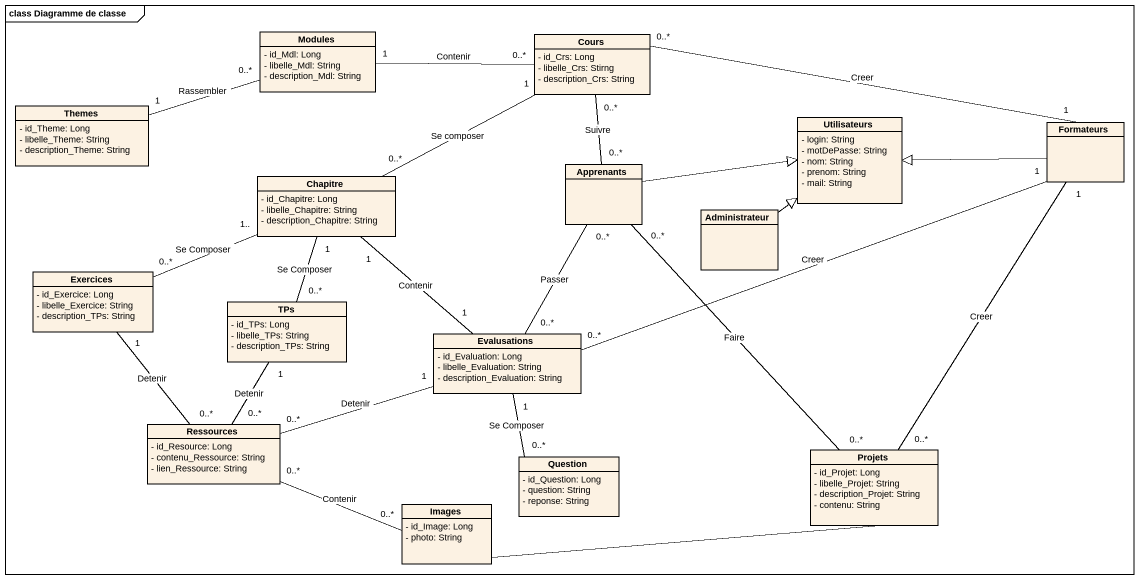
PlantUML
@startuml
mainframe class Diagramme de classe
hide circle
hide empty members
skinparam classAttributeIconSize 0
class Modules {
  - id_Mdl: Long
  - libelle_Mdl: String
  - description_Mdl: String
}
class Cours {
  - id_Crs: Long
  - libelle_Crs: Stirng
  - description_Crs: String
}
class Themes {
  - id_Theme: Long
  - libelle_Theme: String
  - description_Theme: String
}
class Utilisateurs {
  - login: String
  - motDePasse: String
  - nom: String
  - prenom: String
  - mail: String
}
class Formateurs
class Apprenants
class Chapitre {
  - id_Chapitre: Long
  - libelle_Chapitre: String
  - description_Chapitre: String
}
class Administrateur
class Exercices {
  - id_Exercice: Long
  - libelle_Exercice: String
  - description_TPs: String
}
class TPs {
  - id_TPs: Long
  - libelle_TPs: String
  - description_TPs: String
}
class Evalusations {
  - id_Evaluation: Long
  - libelle_Evaluation: String
  - description_Evaluation: String
}
class Ressources {
  - id_Resource: Long
  - contenu_Ressource: String
  - lien_Ressource: String
}
class Question {
  - id_Question: Long
  - question: String
  - reponse: String
}
class Projets {
  - id_Projet: Long
  - libelle_Projet: String
  - description_Projet: String
  - contenu: String
}
class Images {
  - id_Image: Long
  - photo: String
}
Modules "1" -right- "0..*" Cours : Contenir
Modules "0..*" -left- "1" Themes : Rassembler
Cours "1" -left- "0..*" Chapitre : Se composer
Formateurs "1" -left- "0..*" Cours : Creer
Formateurs -left-|> Utilisateurs
Formateurs "1" -left- "0..*" Evalusations : Creer
Apprenants "0..*" -up- "0..*" Cours : Suivre
Apprenants -right-|> Utilisateurs
Apprenants "0..*" -- "0..*" Evalusations : Passer
Apprenants "0..*" -- "0..*" Projets : Faire
Chapitre "1.." -left- "0..*" Exercices : Se Composer
Chapitre "1" -- "0..*" TPs : Se Composer
Administrateur -up-|> Utilisateurs
Exercices "1" -- "0..*" Ressources : Detenir
TPs "1" -- "0..*" Ressources : Detenir
Evalusations "1" -up- "1" Chapitre : Contenir
Evalusations "1" -left- "0..*" Ressources : Detenir
Evalusations "1" -- "0..*" Question : Se Composer
Ressources "0..*" -right- "0..*" Images : Contenir
Projets "0..*" -up- "1" Formateurs : Creer
Projets -left- Images
@enduml
